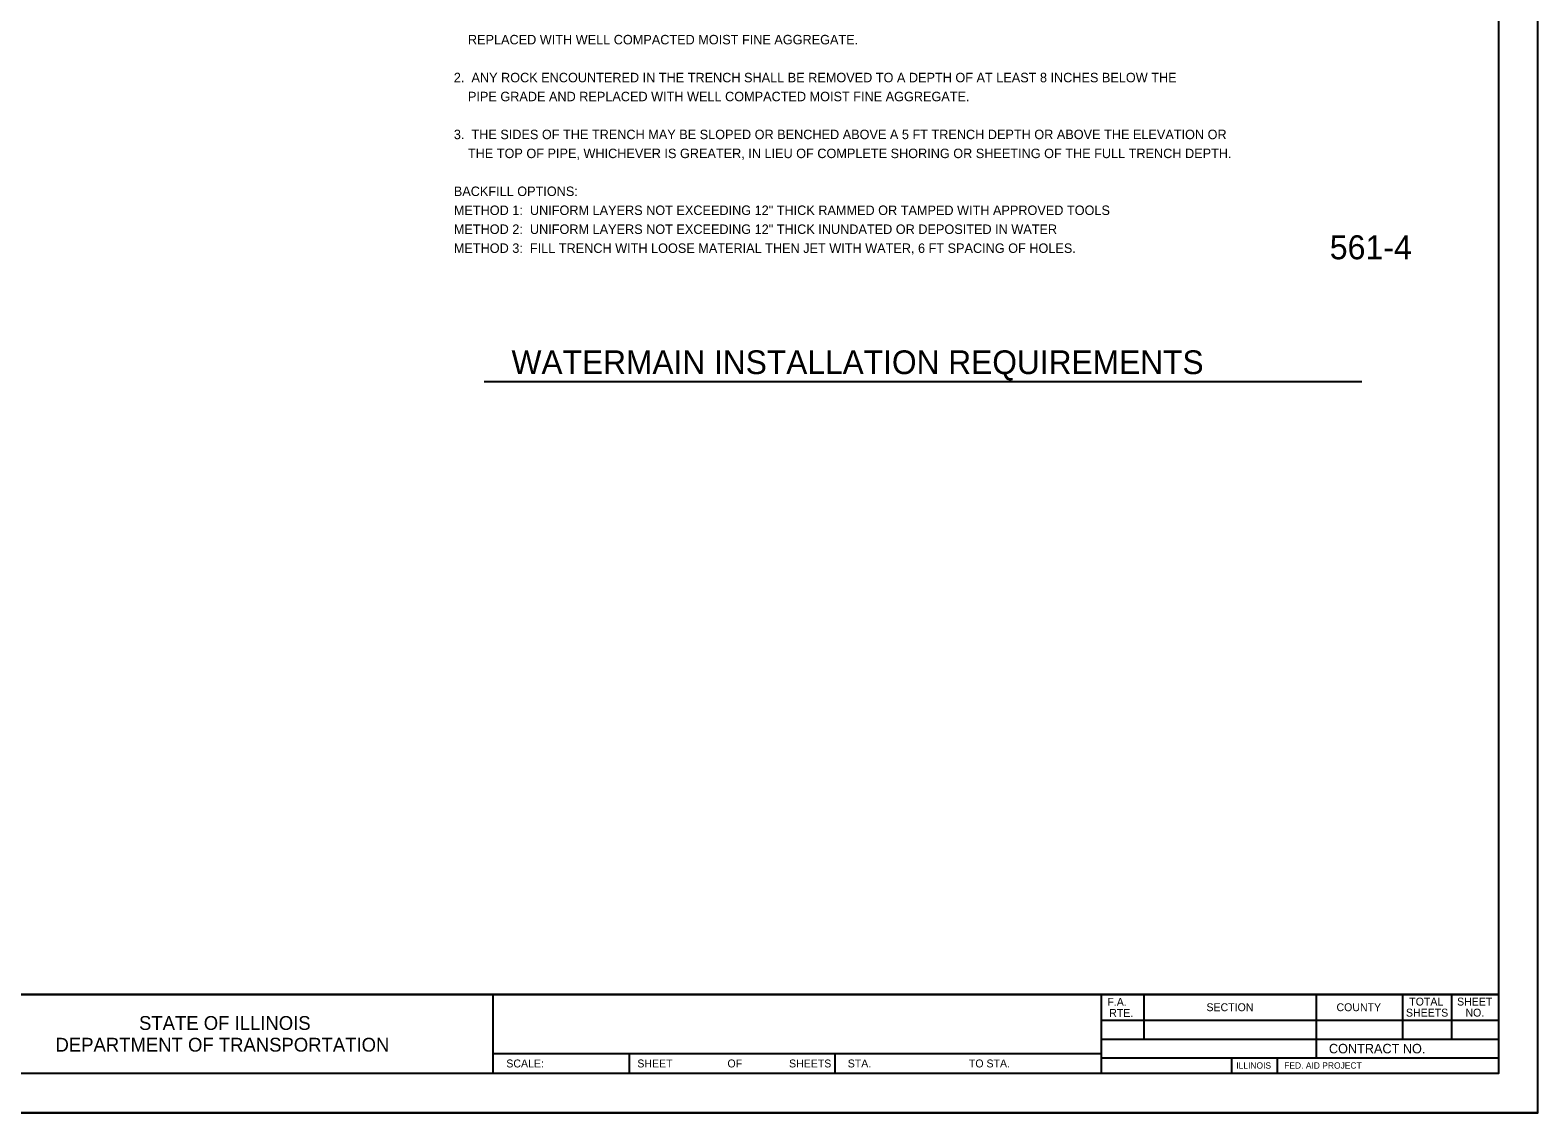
# Model space of a CAD drawing. Extents: x 2133490 to 2172050, y 2138301 to 2145980.
# Drawn here: x 2137096 to 2138050, y 2138301 to 2138986 of the extents above; entities that cross this region are included whole.
import ezdxf

# ---------------------------------------------------------------- set-up
doc = ezdxf.new("R2010")
doc.units = 0
for name, color, linetype in [('Level 1', 7, 'Continuous'), ('Level 23', 7, 'Continuous'), ('Level 63', 7, 'Continuous'), ('ROW_PR_Notes', 7, 'Continuous'), ('Sheets_50 Reference Boundary', 7, 'Continuous'), ('Sheets_General Details', 7, 'Continuous'), ('Sheets_Printer Plotting Border', 7, 'Continuous')]:
    doc.layers.add(name, color=color, linetype=linetype)

msp = doc.modelspace()

# ---------------------------------------------------------------- linework, layer by layer
at = {"layer": 'ROW_PR_Notes'}
msp.add_line((2137383.21, 2138763.71), (2137938.77, 2138763.71), dxfattribs=at)
at = {"layer": 'Sheets_50 Reference Boundary'}
msp.add_lwpolyline([(2136450.12, 2139375.7), (2138025.12, 2139375.7), (2138025.12, 2138375.71), (2136450.12, 2138375.71)], close=True, dxfattribs=at)
at = {"layer": 'Sheets_General Details'}
for p, q in [((2136450.12, 2138375.71), (2138025.12, 2138375.71)), ((2137388.84, 2138375.71), (2137388.84, 2138325.71)), ((2137773.84, 2138375.71), (2137773.84, 2138325.71)), ((2137800.84, 2138375.71), (2137800.84, 2138347.45)), ((2137909.84, 2138375.71), (2137909.84, 2138335.45)), ((2137964.45, 2138375.71), (2137964.45, 2138347.45)), ((2137995.49, 2138375.71), (2137995.49, 2138347.45)), ((2137773.84, 2138359.45), (2138025.12, 2138359.45)), ((2137388.84, 2138338.21), (2137773.84, 2138338.21)), ((2137475.12, 2138338.21), (2137475.12, 2138325.71)), ((2137605.12, 2138338.21), (2137605.12, 2138325.71)), ((2137773.84, 2138347.45), (2138025.12, 2138347.45)), ((2137773.84, 2138335.45), (2138025.12, 2138335.45)), ((2137856.2, 2138335.45), (2137856.2, 2138325.71)), ((2137885.2, 2138335.45), (2137885.2, 2138325.71)), ((2138050.12, 2138300.71), (2136350.12, 2138300.71))]:
    msp.add_line(p, q, dxfattribs=at)
msp.add_lwpolyline([(2136450.12, 2139375.71), (2138025.12, 2139375.71), (2138025.12, 2138325.71), (2136450.12, 2138325.71)], close=True, dxfattribs=at)
at = {"layer": 'Sheets_Printer Plotting Border'}
msp.add_lwpolyline([(2136350.12, 2138300.71), (2138050.12, 2138300.71), (2138050.12, 2139400.71), (2136350.12, 2139400.71)], close=True, dxfattribs=at)

# ---------------------------------------------------------------- texts
at = {"layer": 'Level 1'}
msp.add_text('561-4', height=15.18, dxfattribs=at).set_placement((2137918.43, 2138841.01))
at = {"layer": 'Level 23'}
msp.add_text('WATERMAIN INSTALLATION REQUIREMENTS', height=15, dxfattribs=at).set_placement((2137400.61, 2138768.35))
at = {"layer": 'Level 63'}
for s, p in [('    REPLACED WITH WELL COMPACTED MOIST FINE AGGREGATE.', (2137364.1, 2138977.05)), ('2.  ANY ROCK ENCOUNTERED IN THE TRENCH SHALL BE REMOVED TO A DEPTH OF AT LEAST 8 INCHES BELOW THE', (2137364.1, 2138953.05)), ('    PIPE GRADE AND REPLACED WITH WELL COMPACTED MOIST FINE AGGREGATE.', (2137364.1, 2138941.05)), ('3.  THE SIDES OF THE TRENCH MAY BE SLOPED OR BENCHED ABOVE A 5 FT TRENCH DEPTH OR ABOVE THE ELEVATION OR', (2137364.1, 2138917.05)), ('    THE TOP OF PIPE, WHICHEVER IS GREATER, IN LIEU OF COMPLETE SHORING OR SHEETING OF THE FULL TRENCH DEPTH.', (2137364.1, 2138905.05)), ('BACKFILL OPTIONS:', (2137364.1, 2138881.05)), ('METHOD 1:  UNIFORM LAYERS NOT EXCEEDING 12" THICK RAMMED OR TAMPED WITH APPROVED TOOLS', (2137364.1, 2138869.05)), ('METHOD 2:  UNIFORM LAYERS NOT EXCEEDING 12" THICK INUNDATED OR DEPOSITED IN WATER', (2137364.1, 2138857.05)), ('METHOD 3:  FILL TRENCH WITH LOOSE MATERIAL THEN JET WITH WATER, 6 FT SPACING OF HOLES.', (2137364.1, 2138845.05))]:
    msp.add_text(s, height=6, dxfattribs=at).set_placement(p)
at = {"layer": 'Sheets_General Details'}
for s, height, p in [('F.A.  ', 5, (2137777.7, 2138368.45)), ('SECTION', 4.999, (2137840.41, 2138365.07)), ('COUNTY', 4.999, (2137922.7, 2138365.07)), ('TOTAL', 4.999, (2137968.74, 2138368.63)), ('SHEET', 4.999, (2137999.01, 2138368.63)), ('STATE OF ILLINOIS', 8.7501, (2137164.87, 2138353.21)), ('RTE.', 5, (2137778.85, 2138361.45)), ('SHEETS', 4.999, (2137966.66, 2138361.63)), ('NO.', 4.999, (2138004.31, 2138361.63)), ('DEPARTMENT OF TRANSPORTATION', 8.7501, (2137112, 2138339.46)), ('CONTRACT NO.      ', 6, (2137917.89, 2138338.38)), ('SCALE:          ', 5, (2137397.3, 2138329.46)), ('SHEET', 5, (2137480.22, 2138329.46)), ('OF', 5, (2137537.27, 2138329.46)), ('SHEETS', 5, (2137576.23, 2138329.46)), ('STA.', 5, (2137613.37, 2138329.46)), ('TO STA.', 5, (2137690.04, 2138329.46)), ('ILLINOIS', 4, (2137859.29, 2138328.68)), ('FED. AID PROJECT', 4, (2137889.61, 2138328.68))]:
    msp.add_text(s, height=height, dxfattribs=at).set_placement(p)

doc.saveas('drawing.dxf')
